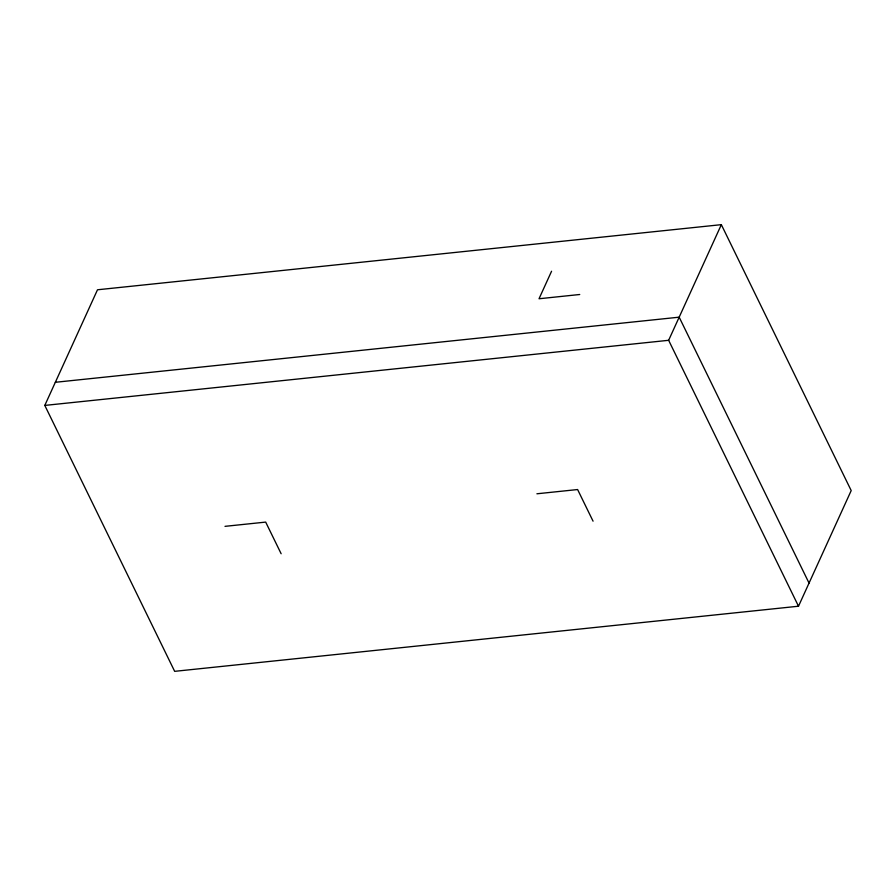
<?xml version="1.0" encoding="UTF-8"?>
<svg xmlns="http://www.w3.org/2000/svg" width="896" height="896" viewBox="0 0 896 896"><rect width="100%" height="100%" fill="white"/><g stroke="black" fill="none" stroke-linecap="round" stroke-linejoin="round"><path stroke-width="1.34" d="M44.8 405.418L97.496 289.778L721.336 224.661L851.2 490.582L798.504 606.222L174.664 671.339L44.8 405.418L668.64 340.301L721.336 224.661M551.566 271.242L539.022 298.76L579.723 294.504M55.339 382.29L679.179 317.173L809.043 583.094M224.997 526.344L265.686 522.099L281.142 553.739M536.906 493.786L577.606 489.541L593.062 521.181M668.64 340.301L798.504 606.222"/></g></svg>
